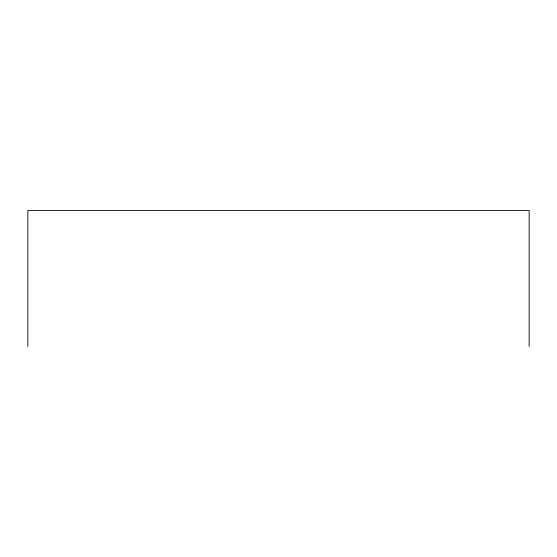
<?xml version="1.0" encoding="UTF-8"?>
<svg xmlns="http://www.w3.org/2000/svg" width="557" height="557" viewBox="0 0 557 557"><rect width="100%" height="100%" fill="white"/><g stroke="black" fill="none" stroke-linecap="round" stroke-linejoin="round"><path stroke-width="0.84" d="M529.15 346.558L529.15 210.442L27.85 210.442L27.85 346.558"/></g></svg>
